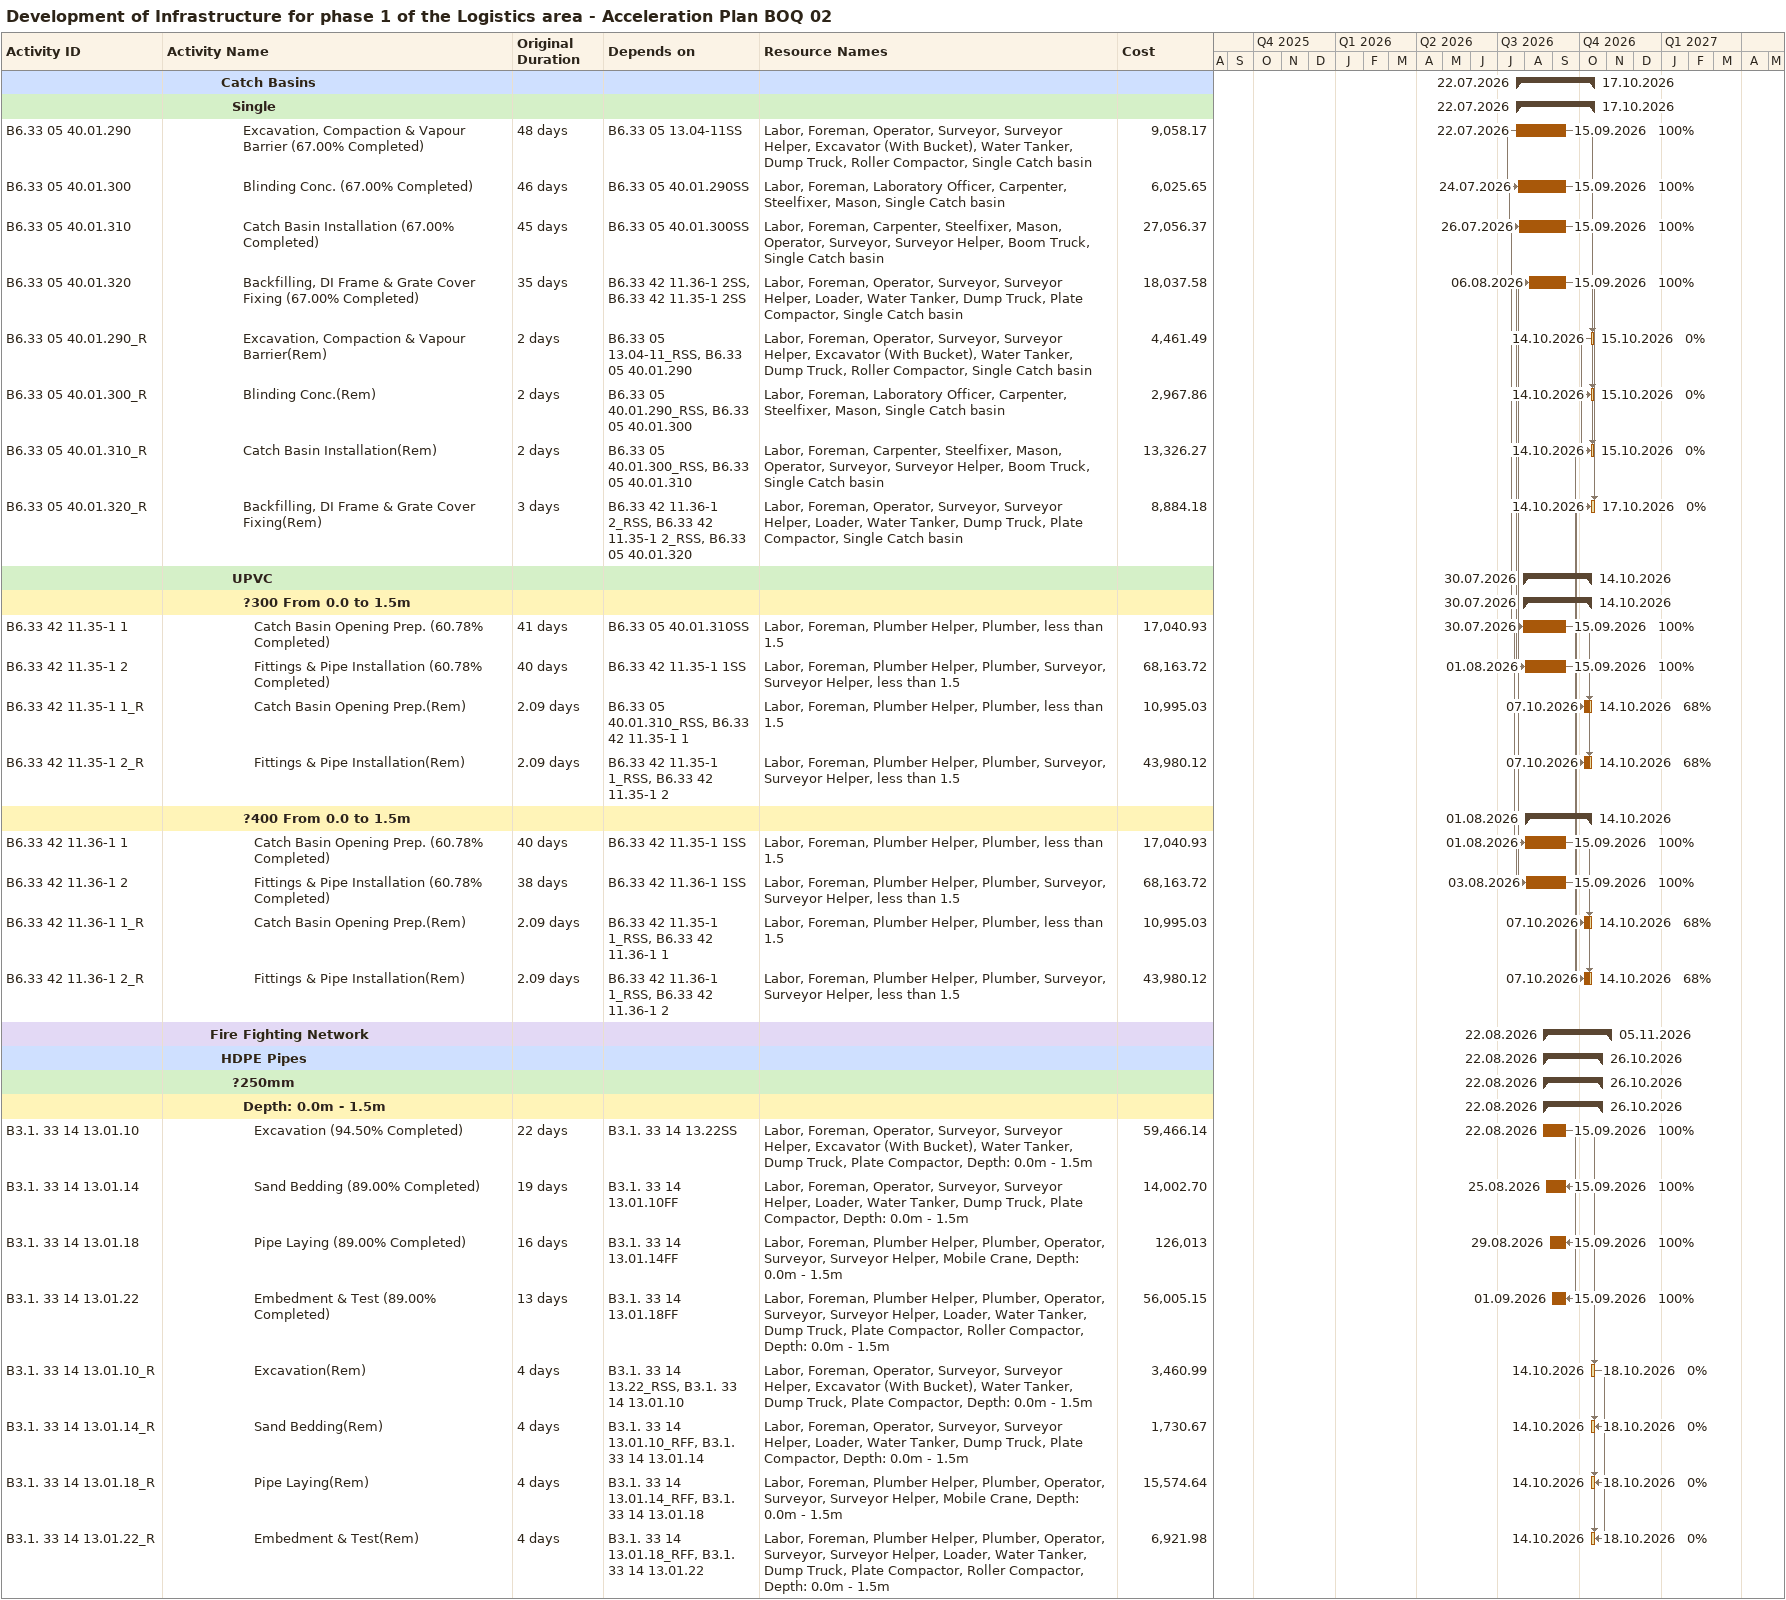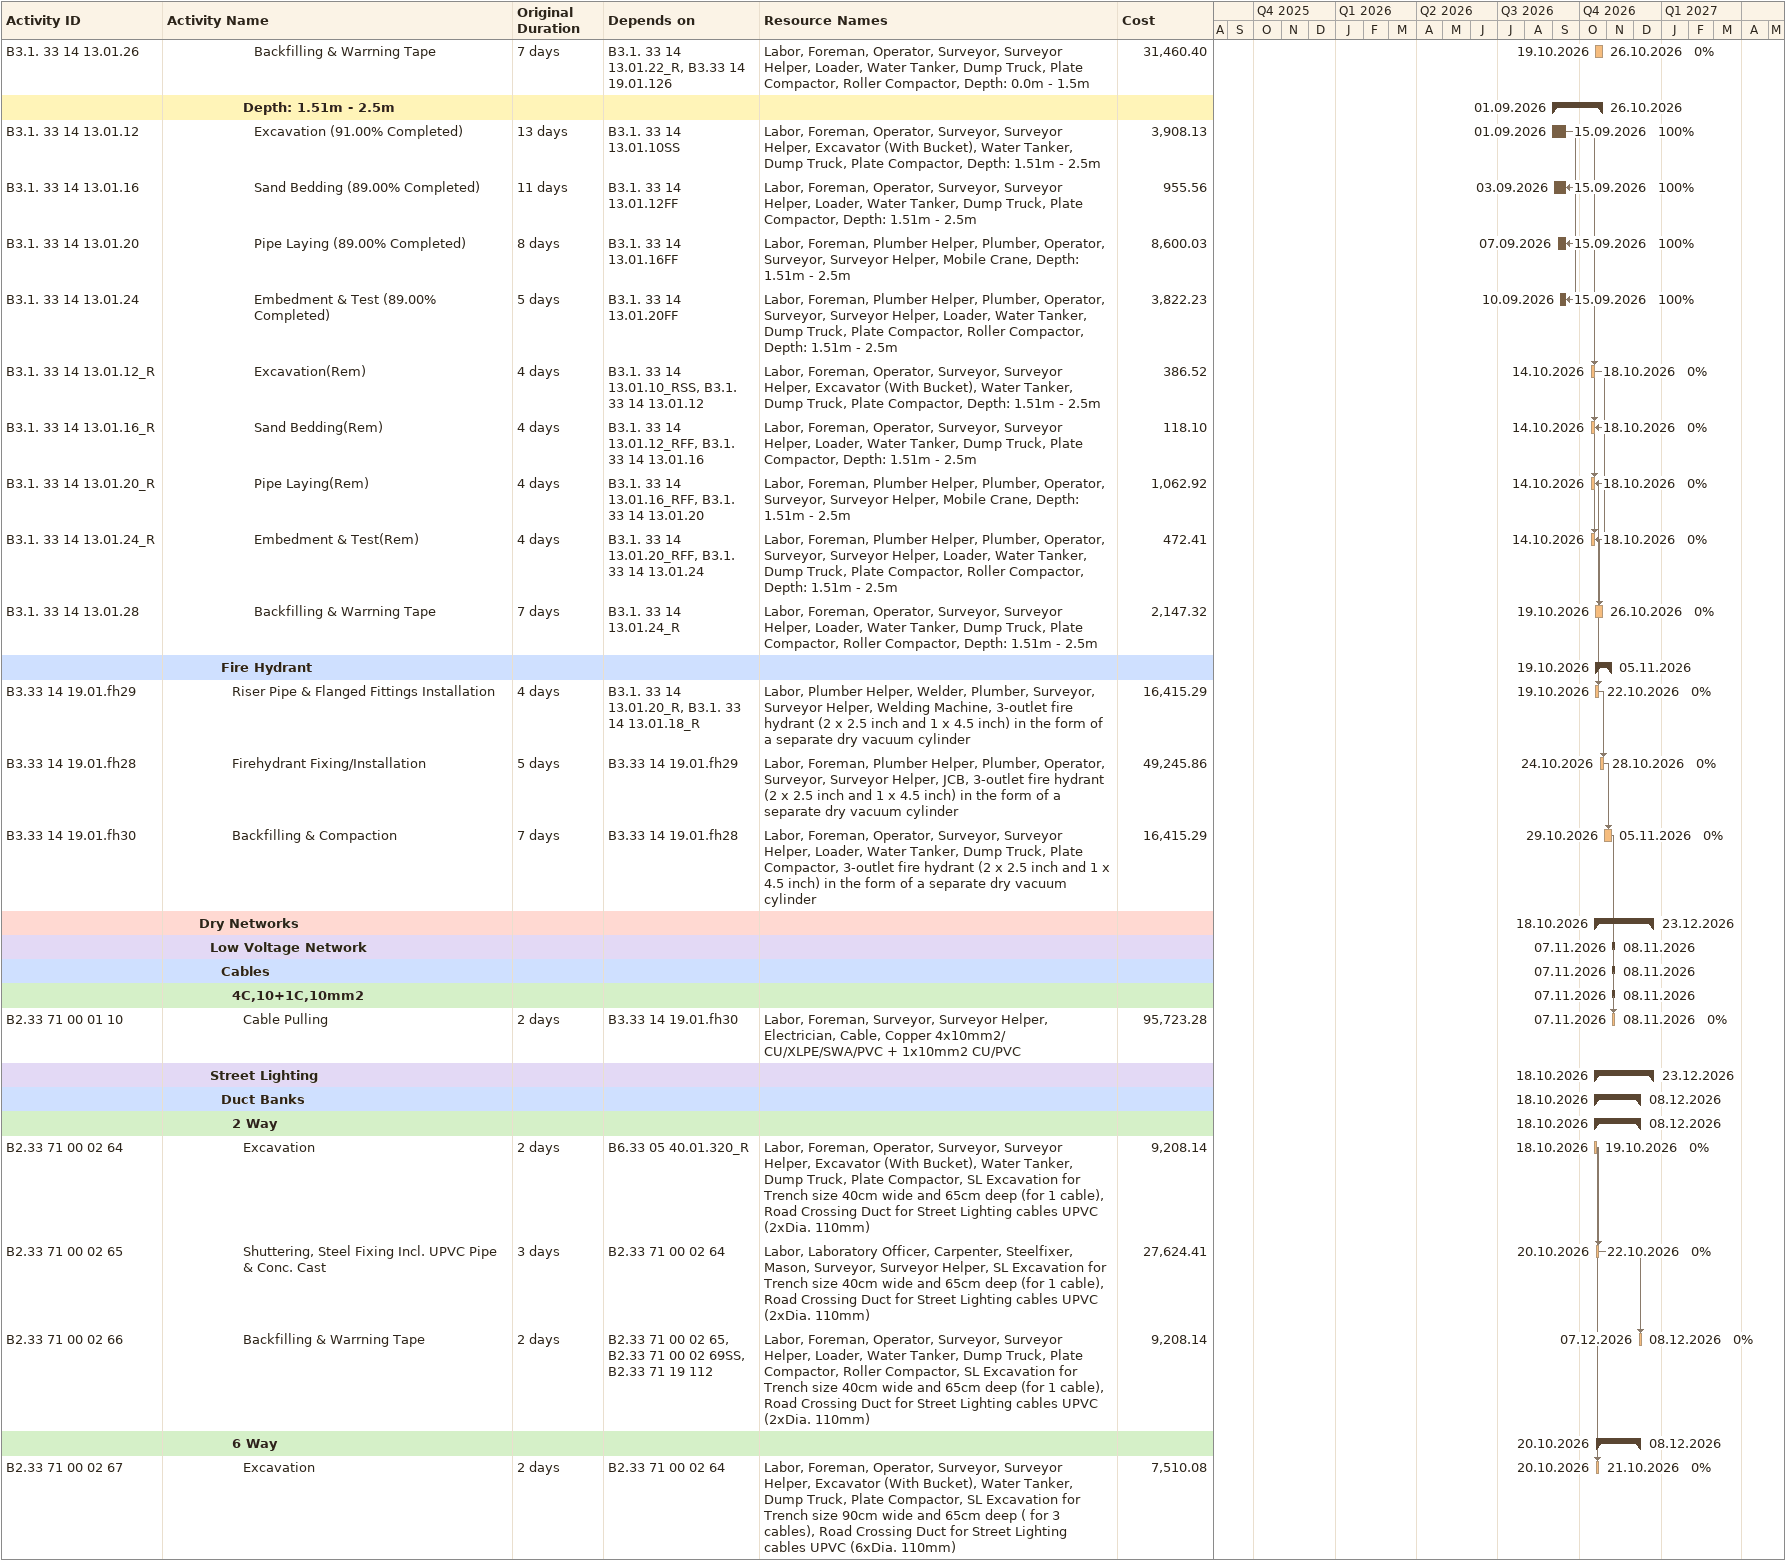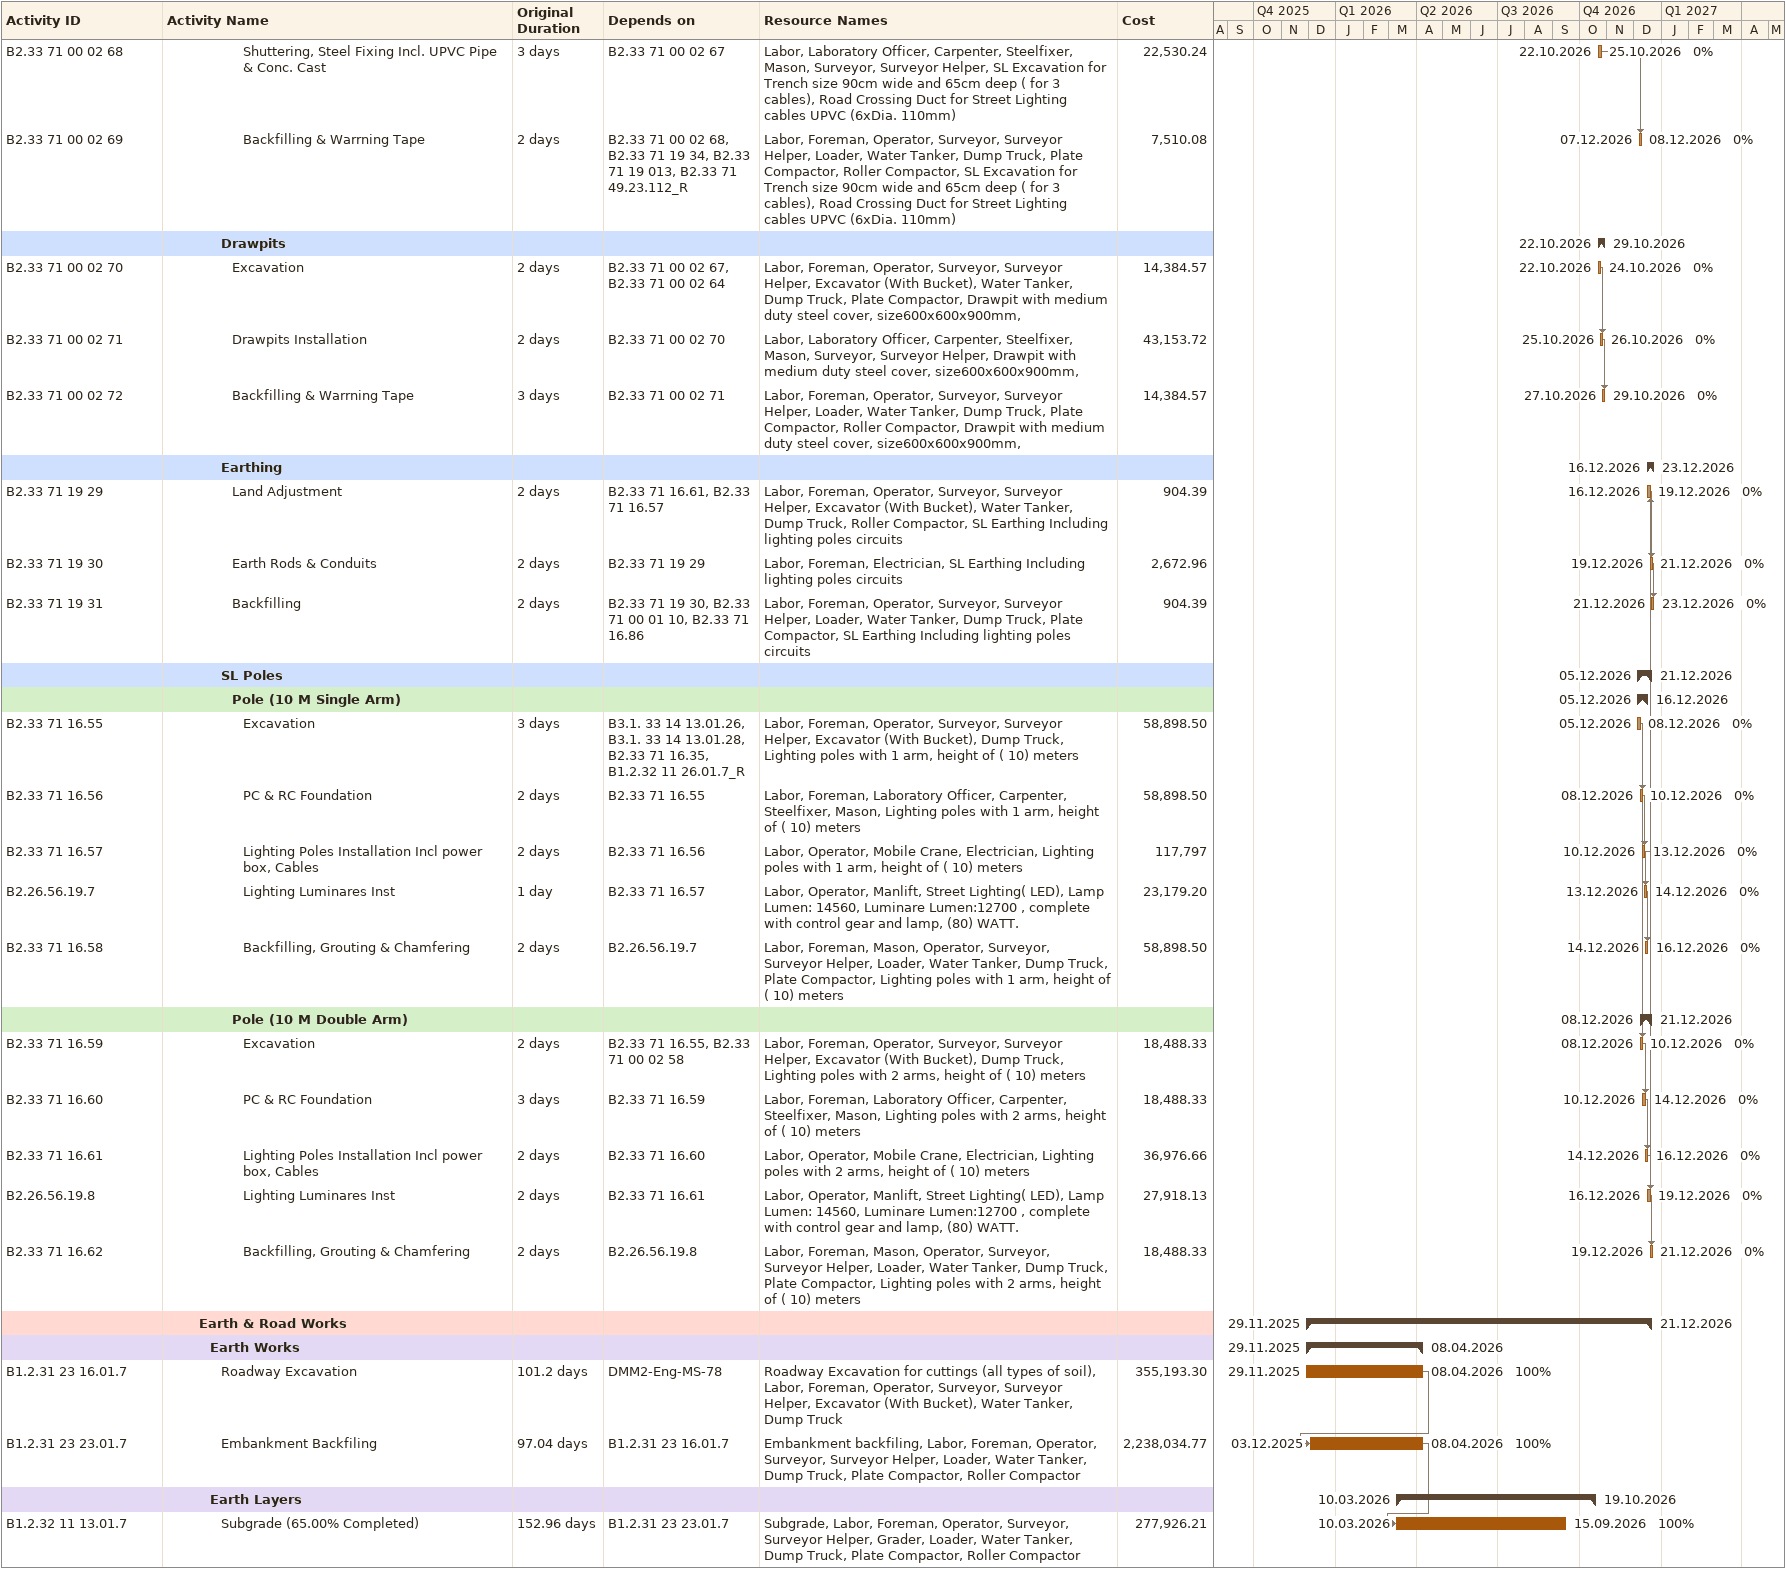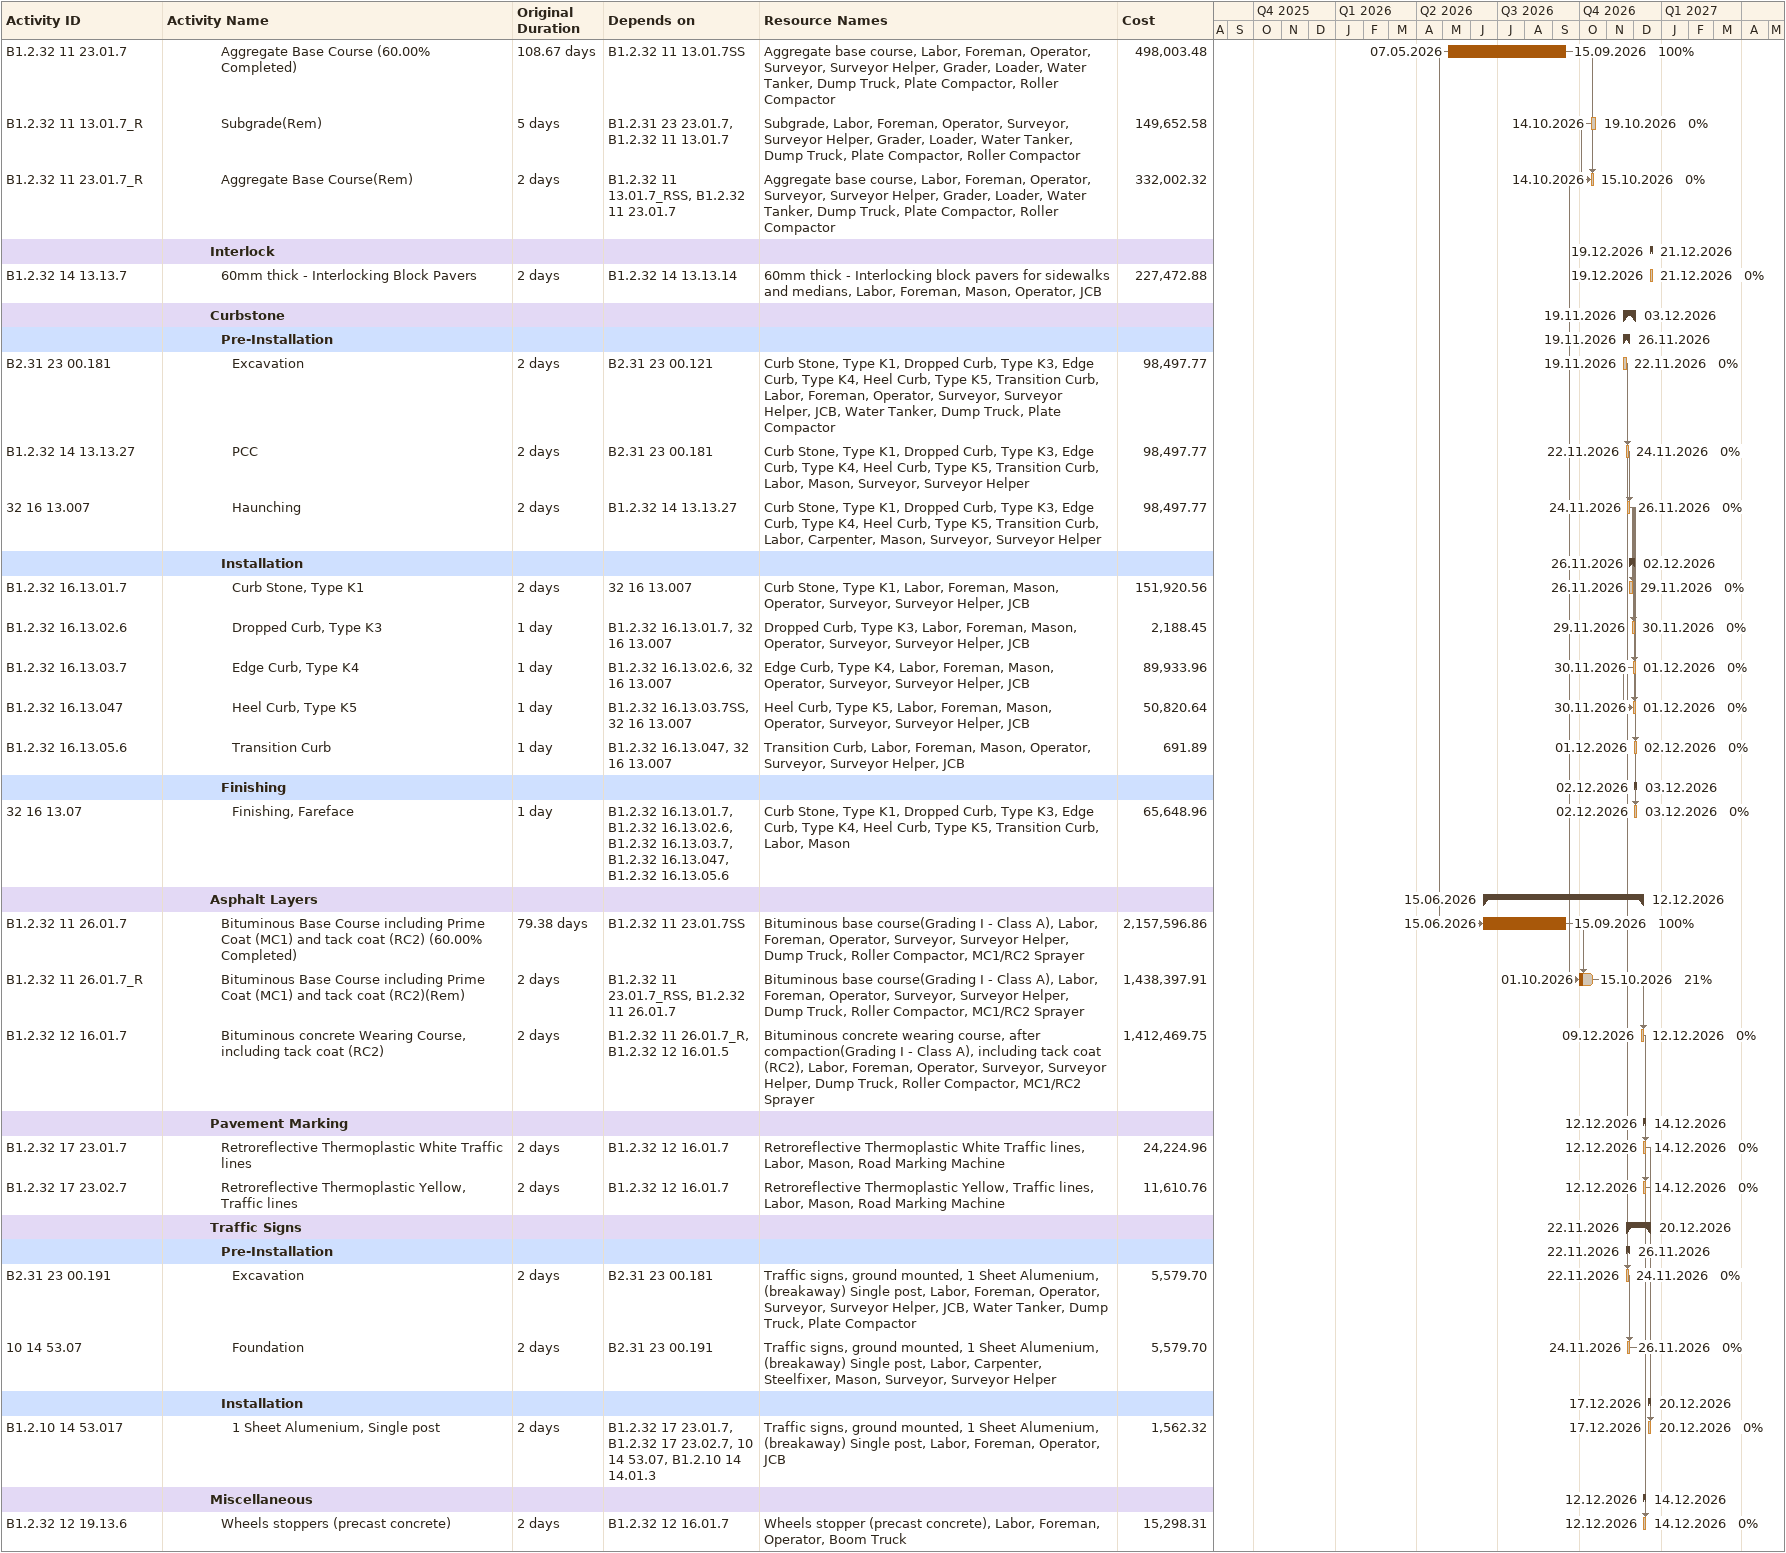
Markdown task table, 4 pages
Development of Infrastructure for phase 1 of the Logistics area - Acceleration Plan BOQ 02

| ID | Level | Task | Original duration | Start | Finish | Predecessors | Resources | % complete | Cost |
|---|---|---|---|---|---|---|---|---|---|
|  | 6 | **Catch Basins** |  | 2026-07-22 | 2026-10-17 |  |  |  |  |
|  | 7 | **Single** |  | 2026-07-22 | 2026-10-17 |  |  |  |  |
| B6.33 05 40.01.290 | 8 | Excavation, Compaction & Vapour Barrier (67.00% Completed) | 48d | 2026-07-22 | 2026-09-15 | B6.33 05 13.04-11SS | Labor, Foreman, Operator, Surveyor, Surveyor Helper, Excavator (With Bucket), Water Tanker, Dump Truck, Roller Compactor, Single Catch basin | 100 | 9058.17 |
| B6.33 05 40.01.300 | 8 | Blinding Conc. (67.00% Completed) | 46d | 2026-07-24 | 2026-09-15 | B6.33 05 40.01.290SS | Labor, Foreman, Laboratory Officer, Carpenter, Steelfixer, Mason, Single Catch basin | 100 | 6025.65 |
| B6.33 05 40.01.310 | 8 | Catch Basin Installation (67.00% Completed) | 45d | 2026-07-26 | 2026-09-15 | B6.33 05 40.01.300SS | Labor, Foreman, Carpenter, Steelfixer, Mason, Operator, Surveyor, Surveyor Helper, Boom Truck, Single Catch basin | 100 | 27056.37 |
| B6.33 05 40.01.320 | 8 | Backfilling, DI Frame & Grate Cover Fixing (67.00% Completed) | 35d | 2026-08-06 | 2026-09-15 | B6.33 42 11.36-1 2SS, B6.33 42 11.35-1 2SS | Labor, Foreman, Operator, Surveyor, Surveyor Helper, Loader, Water Tanker, Dump Truck, Plate Compactor, Single Catch basin | 100 | 18037.58 |
| B6.33 05 40.01.290_R | 8 | Excavation, Compaction & Vapour Barrier(Rem) | 2d | 2026-10-14 | 2026-10-15 | B6.33 05 13.04-11_RSS, B6.33 05 40.01.290 | Labor, Foreman, Operator, Surveyor, Surveyor Helper, Excavator (With Bucket), Water Tanker, Dump Truck, Roller Compactor, Single Catch basin | 0 | 4461.49 |
| B6.33 05 40.01.300_R | 8 | Blinding Conc.(Rem) | 2d | 2026-10-14 | 2026-10-15 | B6.33 05 40.01.290_RSS, B6.33 05 40.01.300 | Labor, Foreman, Laboratory Officer, Carpenter, Steelfixer, Mason, Single Catch basin | 0 | 2967.86 |
| B6.33 05 40.01.310_R | 8 | Catch Basin Installation(Rem) | 2d | 2026-10-14 | 2026-10-15 | B6.33 05 40.01.300_RSS, B6.33 05 40.01.310 | Labor, Foreman, Carpenter, Steelfixer, Mason, Operator, Surveyor, Surveyor Helper, Boom Truck, Single Catch basin | 0 | 13326.27 |
| B6.33 05 40.01.320_R | 8 | Backfilling, DI Frame & Grate Cover Fixing(Rem) | 3d | 2026-10-14 | 2026-10-17 | B6.33 42 11.36-1 2_RSS, B6.33 42 11.35-1 2_RSS, B6.33 05 40.01.320 | Labor, Foreman, Operator, Surveyor, Surveyor Helper, Loader, Water Tanker, Dump Truck, Plate Compactor, Single Catch basin | 0 | 8884.18 |
|  | 7 | **UPVC** |  | 2026-07-30 | 2026-10-14 |  |  |  |  |
|  | 8 | **?300 From 0.0 to 1.5m** |  | 2026-07-30 | 2026-10-14 |  |  |  |  |
| B6.33 42 11.35-1 1 | 9 | Catch Basin Opening Prep. (60.78% Completed) | 41d | 2026-07-30 | 2026-09-15 | B6.33 05 40.01.310SS | Labor, Foreman, Plumber Helper, Plumber, less than 1.5 | 100 | 17040.93 |
| B6.33 42 11.35-1 2 | 9 | Fittings & Pipe Installation (60.78% Completed) | 40d | 2026-08-01 | 2026-09-15 | B6.33 42 11.35-1 1SS | Labor, Foreman, Plumber Helper, Plumber, Surveyor, Surveyor Helper, less than 1.5 | 100 | 68163.72 |
| B6.33 42 11.35-1 1_R | 9 | Catch Basin Opening Prep.(Rem) | 2.09d | 2026-10-07 | 2026-10-14 | B6.33 05 40.01.310_RSS, B6.33 42 11.35-1 1 | Labor, Foreman, Plumber Helper, Plumber, less than 1.5 | 68 | 10995.03 |
| B6.33 42 11.35-1 2_R | 9 | Fittings & Pipe Installation(Rem) | 2.09d | 2026-10-07 | 2026-10-14 | B6.33 42 11.35-1 1_RSS, B6.33 42 11.35-1 2 | Labor, Foreman, Plumber Helper, Plumber, Surveyor, Surveyor Helper, less than 1.5 | 68 | 43980.12 |
|  | 8 | **?400 From 0.0 to 1.5m** |  | 2026-08-01 | 2026-10-14 |  |  |  |  |
| B6.33 42 11.36-1 1 | 9 | Catch Basin Opening Prep. (60.78% Completed) | 40d | 2026-08-01 | 2026-09-15 | B6.33 42 11.35-1 1SS | Labor, Foreman, Plumber Helper, Plumber, less than 1.5 | 100 | 17040.93 |
| B6.33 42 11.36-1 2 | 9 | Fittings & Pipe Installation (60.78% Completed) | 38d | 2026-08-03 | 2026-09-15 | B6.33 42 11.36-1 1SS | Labor, Foreman, Plumber Helper, Plumber, Surveyor, Surveyor Helper, less than 1.5 | 100 | 68163.72 |
| B6.33 42 11.36-1 1_R | 9 | Catch Basin Opening Prep.(Rem) | 2.09d | 2026-10-07 | 2026-10-14 | B6.33 42 11.35-1 1_RSS, B6.33 42 11.36-1 1 | Labor, Foreman, Plumber Helper, Plumber, less than 1.5 | 68 | 10995.03 |
| B6.33 42 11.36-1 2_R | 9 | Fittings & Pipe Installation(Rem) | 2.09d | 2026-10-07 | 2026-10-14 | B6.33 42 11.36-1 1_RSS, B6.33 42 11.36-1 2 | Labor, Foreman, Plumber Helper, Plumber, Surveyor, Surveyor Helper, less than 1.5 | 68 | 43980.12 |
|  | 5 | **Fire Fighting Network** |  | 2026-08-22 | 2026-11-05 |  |  |  |  |
|  | 6 | **HDPE Pipes** |  | 2026-08-22 | 2026-10-26 |  |  |  |  |
|  | 7 | **?250mm** |  | 2026-08-22 | 2026-10-26 |  |  |  |  |
|  | 8 | **Depth: 0.0m - 1.5m** |  | 2026-08-22 | 2026-10-26 |  |  |  |  |
| B3.1. 33 14 13.01.10 | 9 | Excavation (94.50% Completed) | 22d | 2026-08-22 | 2026-09-15 | B3.1. 33 14 13.22SS | Labor, Foreman, Operator, Surveyor, Surveyor Helper, Excavator (With Bucket), Water Tanker, Dump Truck, Plate Compactor, Depth: 0.0m - 1.5m | 100 | 59466.14 |
| B3.1. 33 14 13.01.14 | 9 | Sand Bedding (89.00% Completed) | 19d | 2026-08-25 | 2026-09-15 | B3.1. 33 14 13.01.10FF | Labor, Foreman, Operator, Surveyor, Surveyor Helper, Loader, Water Tanker, Dump Truck, Plate Compactor, Depth: 0.0m - 1.5m | 100 | 14002.70 |
| B3.1. 33 14 13.01.18 | 9 | Pipe Laying (89.00% Completed) | 16d | 2026-08-29 | 2026-09-15 | B3.1. 33 14 13.01.14FF | Labor, Foreman, Plumber Helper, Plumber, Operator, Surveyor, Surveyor Helper, Mobile Crane, Depth: 0.0m - 1.5m | 100 | 126013 |
| B3.1. 33 14 13.01.22 | 9 | Embedment & Test (89.00% Completed) | 13d | 2026-09-01 | 2026-09-15 | B3.1. 33 14 13.01.18FF | Labor, Foreman, Plumber Helper, Plumber, Operator, Surveyor, Surveyor Helper, Loader, Water Tanker, Dump Truck, Plate Compactor, Roller Compactor, Depth: 0.0m - 1.5m | 100 | 56005.15 |
| B3.1. 33 14 13.01.10_R | 9 | Excavation(Rem) | 4d | 2026-10-14 | 2026-10-18 | B3.1. 33 14 13.22_RSS, B3.1. 33 14 13.01.10 | Labor, Foreman, Operator, Surveyor, Surveyor Helper, Excavator (With Bucket), Water Tanker, Dump Truck, Plate Compactor, Depth: 0.0m - 1.5m | 0 | 3460.99 |
| B3.1. 33 14 13.01.14_R | 9 | Sand Bedding(Rem) | 4d | 2026-10-14 | 2026-10-18 | B3.1. 33 14 13.01.10_RFF, B3.1. 33 14 13.01.14 | Labor, Foreman, Operator, Surveyor, Surveyor Helper, Loader, Water Tanker, Dump Truck, Plate Compactor, Depth: 0.0m - 1.5m | 0 | 1730.67 |
| B3.1. 33 14 13.01.18_R | 9 | Pipe Laying(Rem) | 4d | 2026-10-14 | 2026-10-18 | B3.1. 33 14 13.01.14_RFF, B3.1. 33 14 13.01.18 | Labor, Foreman, Plumber Helper, Plumber, Operator, Surveyor, Surveyor Helper, Mobile Crane, Depth: 0.0m - 1.5m | 0 | 15574.64 |
| B3.1. 33 14 13.01.22_R | 9 | Embedment & Test(Rem) | 4d | 2026-10-14 | 2026-10-18 | B3.1. 33 14 13.01.18_RFF, B3.1. 33 14 13.01.22 | Labor, Foreman, Plumber Helper, Plumber, Operator, Surveyor, Surveyor Helper, Loader, Water Tanker, Dump Truck, Plate Compactor, Roller Compactor, Depth: 0.0m - 1.5m | 0 | 6921.98 |
| B3.1. 33 14 13.01.26 | 9 | Backfilling & Warrning Tape | 7d | 2026-10-19 | 2026-10-26 | B3.1. 33 14 13.01.22_R, B3.33 14 19.01.126 | Labor, Foreman, Operator, Surveyor, Surveyor Helper, Loader, Water Tanker, Dump Truck, Plate Compactor, Roller Compactor, Depth: 0.0m - 1.5m | 0 | 31460.40 |
|  | 8 | **Depth: 1.51m - 2.5m** |  | 2026-09-01 | 2026-10-26 |  |  |  |  |
| B3.1. 33 14 13.01.12 | 9 | Excavation (91.00% Completed) | 13d | 2026-09-01 | 2026-09-15 | B3.1. 33 14 13.01.10SS | Labor, Foreman, Operator, Surveyor, Surveyor Helper, Excavator (With Bucket), Water Tanker, Dump Truck, Plate Compactor, Depth: 1.51m - 2.5m | 100 | 3908.13 |
| B3.1. 33 14 13.01.16 | 9 | Sand Bedding (89.00% Completed) | 11d | 2026-09-03 | 2026-09-15 | B3.1. 33 14 13.01.12FF | Labor, Foreman, Operator, Surveyor, Surveyor Helper, Loader, Water Tanker, Dump Truck, Plate Compactor, Depth: 1.51m - 2.5m | 100 | 955.56 |
| B3.1. 33 14 13.01.20 | 9 | Pipe Laying (89.00% Completed) | 8d | 2026-09-07 | 2026-09-15 | B3.1. 33 14 13.01.16FF | Labor, Foreman, Plumber Helper, Plumber, Operator, Surveyor, Surveyor Helper, Mobile Crane, Depth: 1.51m - 2.5m | 100 | 8600.03 |
| B3.1. 33 14 13.01.24 | 9 | Embedment & Test (89.00% Completed) | 5d | 2026-09-10 | 2026-09-15 | B3.1. 33 14 13.01.20FF | Labor, Foreman, Plumber Helper, Plumber, Operator, Surveyor, Surveyor Helper, Loader, Water Tanker, Dump Truck, Plate Compactor, Roller Compactor, Depth: 1.51m - 2.5m | 100 | 3822.23 |
| B3.1. 33 14 13.01.12_R | 9 | Excavation(Rem) | 4d | 2026-10-14 | 2026-10-18 | B3.1. 33 14 13.01.10_RSS, B3.1. 33 14 13.01.12 | Labor, Foreman, Operator, Surveyor, Surveyor Helper, Excavator (With Bucket), Water Tanker, Dump Truck, Plate Compactor, Depth: 1.51m - 2.5m | 0 | 386.52 |
| B3.1. 33 14 13.01.16_R | 9 | Sand Bedding(Rem) | 4d | 2026-10-14 | 2026-10-18 | B3.1. 33 14 13.01.12_RFF, B3.1. 33 14 13.01.16 | Labor, Foreman, Operator, Surveyor, Surveyor Helper, Loader, Water Tanker, Dump Truck, Plate Compactor, Depth: 1.51m - 2.5m | 0 | 118.10 |
| B3.1. 33 14 13.01.20_R | 9 | Pipe Laying(Rem) | 4d | 2026-10-14 | 2026-10-18 | B3.1. 33 14 13.01.16_RFF, B3.1. 33 14 13.01.20 | Labor, Foreman, Plumber Helper, Plumber, Operator, Surveyor, Surveyor Helper, Mobile Crane, Depth: 1.51m - 2.5m | 0 | 1062.92 |
| B3.1. 33 14 13.01.24_R | 9 | Embedment & Test(Rem) | 4d | 2026-10-14 | 2026-10-18 | B3.1. 33 14 13.01.20_RFF, B3.1. 33 14 13.01.24 | Labor, Foreman, Plumber Helper, Plumber, Operator, Surveyor, Surveyor Helper, Loader, Water Tanker, Dump Truck, Plate Compactor, Roller Compactor, Depth: 1.51m - 2.5m | 0 | 472.41 |
| B3.1. 33 14 13.01.28 | 9 | Backfilling & Warrning Tape | 7d | 2026-10-19 | 2026-10-26 | B3.1. 33 14 13.01.24_R | Labor, Foreman, Operator, Surveyor, Surveyor Helper, Loader, Water Tanker, Dump Truck, Plate Compactor, Roller Compactor, Depth: 1.51m - 2.5m | 0 | 2147.32 |
|  | 6 | **Fire Hydrant** |  | 2026-10-19 | 2026-11-05 |  |  |  |  |
| B3.33 14 19.01.fh29 | 7 | Riser Pipe & Flanged Fittings Installation | 4d | 2026-10-19 | 2026-10-22 | B3.1. 33 14 13.01.20_R, B3.1. 33 14 13.01.18_R | Labor, Plumber Helper, Welder, Plumber, Surveyor, Surveyor Helper, Welding Machine, 3-outlet fire hydrant (2 x 2.5 inch and 1 x 4.5 inch) in the form of a separate dry vacuum cylinder | 0 | 16415.29 |
| B3.33 14 19.01.fh28 | 7 | Firehydrant Fixing/Installation | 5d | 2026-10-24 | 2026-10-28 | B3.33 14 19.01.fh29 | Labor, Foreman, Plumber Helper, Plumber, Operator, Surveyor, Surveyor Helper, JCB, 3-outlet fire hydrant (2 x 2.5 inch and 1 x 4.5 inch) in the form of a separate dry vacuum cylinder | 0 | 49245.86 |
| B3.33 14 19.01.fh30 | 7 | Backfilling & Compaction | 7d | 2026-10-29 | 2026-11-05 | B3.33 14 19.01.fh28 | Labor, Foreman, Operator, Surveyor, Surveyor Helper, Loader, Water Tanker, Dump Truck, Plate Compactor, 3-outlet fire hydrant (2 x 2.5 inch and 1 x 4.5 inch) in the form of a separate dry vacuum cylinder | 0 | 16415.29 |
|  | 4 | **Dry Networks** |  | 2026-10-18 | 2026-12-23 |  |  |  |  |
|  | 5 | **Low Voltage Network** |  | 2026-11-07 | 2026-11-08 |  |  |  |  |
|  | 6 | **Cables** |  | 2026-11-07 | 2026-11-08 |  |  |  |  |
|  | 7 | **4C,10+1C,10mm2** |  | 2026-11-07 | 2026-11-08 |  |  |  |  |
| B2.33 71 00 01 10 | 8 | Cable Pulling | 2d | 2026-11-07 | 2026-11-08 | B3.33 14 19.01.fh30 | Labor, Foreman, Surveyor, Surveyor Helper, Electrician, Cable, Copper 4x10mm2/ CU/XLPE/SWA/PVC + 1x10mm2 CU/PVC | 0 | 95723.28 |
|  | 5 | **Street Lighting** |  | 2026-10-18 | 2026-12-23 |  |  |  |  |
|  | 6 | **Duct Banks** |  | 2026-10-18 | 2026-12-08 |  |  |  |  |
|  | 7 | **2 Way** |  | 2026-10-18 | 2026-12-08 |  |  |  |  |
| B2.33 71 00 02 64 | 8 | Excavation | 2d | 2026-10-18 | 2026-10-19 | B6.33 05 40.01.320_R | Labor, Foreman, Operator, Surveyor, Surveyor Helper, Excavator (With Bucket), Water Tanker, Dump Truck, Plate Compactor, SL Excavation for Trench size 40cm wide and 65cm deep (for 1 cable), Road Crossing Duct for Street Lighting cables UPVC (2xDia. 110mm) | 0 | 9208.14 |
| B2.33 71 00 02 65 | 8 | Shuttering, Steel Fixing Incl. UPVC Pipe & Conc. Cast | 3d | 2026-10-20 | 2026-10-22 | B2.33 71 00 02 64 | Labor, Laboratory Officer, Carpenter, Steelfixer, Mason, Surveyor, Surveyor Helper, SL Excavation for Trench size 40cm wide and 65cm deep (for 1 cable), Road Crossing Duct for Street Lighting cables UPVC (2xDia. 110mm) | 0 | 27624.41 |
| B2.33 71 00 02 66 | 8 | Backfilling & Warrning Tape | 2d | 2026-12-07 | 2026-12-08 | B2.33 71 00 02 65, B2.33 71 00 02 69SS, B2.33 71 19 112 | Labor, Foreman, Operator, Surveyor, Surveyor Helper, Loader, Water Tanker, Dump Truck, Plate Compactor, Roller Compactor, SL Excavation for Trench size 40cm wide and 65cm deep (for 1 cable), Road Crossing Duct for Street Lighting cables UPVC (2xDia. 110mm) | 0 | 9208.14 |
|  | 7 | **6 Way** |  | 2026-10-20 | 2026-12-08 |  |  |  |  |
| B2.33 71 00 02 67 | 8 | Excavation | 2d | 2026-10-20 | 2026-10-21 | B2.33 71 00 02 64 | Labor, Foreman, Operator, Surveyor, Surveyor Helper, Excavator (With Bucket), Water Tanker, Dump Truck, Plate Compactor, SL Excavation for Trench size 90cm wide and 65cm deep ( for 3 cables), Road Crossing Duct for Street Lighting cables UPVC (6xDia. 110mm) | 0 | 7510.08 |
| B2.33 71 00 02 68 | 8 | Shuttering, Steel Fixing Incl. UPVC Pipe & Conc. Cast | 3d | 2026-10-22 | 2026-10-25 | B2.33 71 00 02 67 | Labor, Laboratory Officer, Carpenter, Steelfixer, Mason, Surveyor, Surveyor Helper, SL Excavation for Trench size 90cm wide and 65cm deep ( for 3 cables), Road Crossing Duct for Street Lighting cables UPVC (6xDia. 110mm) | 0 | 22530.24 |
| B2.33 71 00 02 69 | 8 | Backfilling & Warrning Tape | 2d | 2026-12-07 | 2026-12-08 | B2.33 71 00 02 68, B2.33 71 19 34, B2.33 71 19 013, B2.33 71 49.23.112_R | Labor, Foreman, Operator, Surveyor, Surveyor Helper, Loader, Water Tanker, Dump Truck, Plate Compactor, Roller Compactor, SL Excavation for Trench size 90cm wide and 65cm deep ( for 3 cables), Road Crossing Duct for Street Lighting cables UPVC (6xDia. 110mm) | 0 | 7510.08 |
|  | 6 | **Drawpits** |  | 2026-10-22 | 2026-10-29 |  |  |  |  |
| B2.33 71 00 02 70 | 7 | Excavation | 2d | 2026-10-22 | 2026-10-24 | B2.33 71 00 02 67, B2.33 71 00 02 64 | Labor, Foreman, Operator, Surveyor, Surveyor Helper, Excavator (With Bucket), Water Tanker, Dump Truck, Plate Compactor, Drawpit with medium duty steel cover, size600x600x900mm, | 0 | 14384.57 |
| B2.33 71 00 02 71 | 7 | Drawpits Installation | 2d | 2026-10-25 | 2026-10-26 | B2.33 71 00 02 70 | Labor, Laboratory Officer, Carpenter, Steelfixer, Mason, Surveyor, Surveyor Helper, Drawpit with medium duty steel cover, size600x600x900mm, | 0 | 43153.72 |
| B2.33 71 00 02 72 | 7 | Backfilling & Warrning Tape | 3d | 2026-10-27 | 2026-10-29 | B2.33 71 00 02 71 | Labor, Foreman, Operator, Surveyor, Surveyor Helper, Loader, Water Tanker, Dump Truck, Plate Compactor, Roller Compactor, Drawpit with medium duty steel cover, size600x600x900mm, | 0 | 14384.57 |
|  | 6 | **Earthing** |  | 2026-12-16 | 2026-12-23 |  |  |  |  |
| B2.33 71 19 29 | 7 | Land Adjustment | 2d | 2026-12-16 | 2026-12-19 | B2.33 71 16.61, B2.33 71 16.57 | Labor, Foreman, Operator, Surveyor, Surveyor Helper, Excavator (With Bucket), Water Tanker, Dump Truck, Roller Compactor, SL Earthing Including lighting poles circuits | 0 | 904.39 |
| B2.33 71 19 30 | 7 | Earth Rods & Conduits | 2d | 2026-12-19 | 2026-12-21 | B2.33 71 19 29 | Labor, Foreman, Electrician, SL Earthing Including lighting poles circuits | 0 | 2672.96 |
| B2.33 71 19 31 | 7 | Backfilling | 2d | 2026-12-21 | 2026-12-23 | B2.33 71 19 30, B2.33 71 00 01 10, B2.33 71 16.86 | Labor, Foreman, Operator, Surveyor, Surveyor Helper, Loader, Water Tanker, Dump Truck, Plate Compactor, SL Earthing Including lighting poles circuits | 0 | 904.39 |
|  | 6 | **SL Poles** |  | 2026-12-05 | 2026-12-21 |  |  |  |  |
|  | 7 | **Pole (10 M Single Arm)** |  | 2026-12-05 | 2026-12-16 |  |  |  |  |
| B2.33 71 16.55 | 8 | Excavation | 3d | 2026-12-05 | 2026-12-08 | B3.1. 33 14 13.01.26, B3.1. 33 14 13.01.28, B2.33 71 16.35, B1.2.32 11 26.01.7_R | Labor, Foreman, Operator, Surveyor, Surveyor Helper, Excavator (With Bucket), Dump Truck, Lighting poles with 1 arm, height of ( 10) meters | 0 | 58898.50 |
| B2.33 71 16.56 | 8 | PC & RC Foundation | 2d | 2026-12-08 | 2026-12-10 | B2.33 71 16.55 | Labor, Foreman, Laboratory Officer, Carpenter, Steelfixer, Mason, Lighting poles with 1 arm, height of ( 10) meters | 0 | 58898.50 |
| B2.33 71 16.57 | 8 | Lighting Poles Installation Incl power box, Cables | 2d | 2026-12-10 | 2026-12-13 | B2.33 71 16.56 | Labor, Operator, Mobile Crane, Electrician, Lighting poles with 1 arm, height of ( 10) meters | 0 | 117797 |
| B2.26.56.19.7 | 8 | Lighting Luminares Inst | 1d | 2026-12-13 | 2026-12-14 | B2.33 71 16.57 | Labor, Operator, Manlift, Street Lighting( LED), Lamp Lumen: 14560, Luminare Lumen:12700 , complete with control gear and lamp, (80) WATT. | 0 | 23179.20 |
| B2.33 71 16.58 | 8 | Backfilling, Grouting & Chamfering | 2d | 2026-12-14 | 2026-12-16 | B2.26.56.19.7 | Labor, Foreman, Mason, Operator, Surveyor, Surveyor Helper, Loader, Water Tanker, Dump Truck, Plate Compactor, Lighting poles with 1 arm, height of ( 10) meters | 0 | 58898.50 |
|  | 7 | **Pole (10 M Double Arm)** |  | 2026-12-08 | 2026-12-21 |  |  |  |  |
| B2.33 71 16.59 | 8 | Excavation | 2d | 2026-12-08 | 2026-12-10 | B2.33 71 16.55, B2.33 71 00 02 58 | Labor, Foreman, Operator, Surveyor, Surveyor Helper, Excavator (With Bucket), Dump Truck, Lighting poles with 2 arms, height of ( 10) meters | 0 | 18488.33 |
| B2.33 71 16.60 | 8 | PC & RC Foundation | 3d | 2026-12-10 | 2026-12-14 | B2.33 71 16.59 | Labor, Foreman, Laboratory Officer, Carpenter, Steelfixer, Mason, Lighting poles with 2 arms, height of ( 10) meters | 0 | 18488.33 |
| B2.33 71 16.61 | 8 | Lighting Poles Installation Incl power box, Cables | 2d | 2026-12-14 | 2026-12-16 | B2.33 71 16.60 | Labor, Operator, Mobile Crane, Electrician, Lighting poles with 2 arms, height of ( 10) meters | 0 | 36976.66 |
| B2.26.56.19.8 | 8 | Lighting Luminares Inst | 2d | 2026-12-16 | 2026-12-19 | B2.33 71 16.61 | Labor, Operator, Manlift, Street Lighting( LED), Lamp Lumen: 14560, Luminare Lumen:12700 , complete with control gear and lamp, (80) WATT. | 0 | 27918.13 |
| B2.33 71 16.62 | 8 | Backfilling, Grouting & Chamfering | 2d | 2026-12-19 | 2026-12-21 | B2.26.56.19.8 | Labor, Foreman, Mason, Operator, Surveyor, Surveyor Helper, Loader, Water Tanker, Dump Truck, Plate Compactor, Lighting poles with 2 arms, height of ( 10) meters | 0 | 18488.33 |
|  | 4 | **Earth & Road Works** |  | 2025-11-29 | 2026-12-21 |  |  |  |  |
|  | 5 | **Earth Works** |  | 2025-11-29 | 2026-04-08 |  |  |  |  |
| B1.2.31 23 16.01.7 | 6 | Roadway Excavation | 101.2d | 2025-11-29 | 2026-04-08 | DMM2-Eng-MS-78 | Roadway Excavation for cuttings (all types of soil), Labor, Foreman, Operator, Surveyor, Surveyor Helper, Excavator (With Bucket), Water Tanker, Dump Truck | 100 | 355193.30 |
| B1.2.31 23 23.01.7 | 6 | Embankment Backfiling | 97.04d | 2025-12-03 | 2026-04-08 | B1.2.31 23 16.01.7 | Embankment backfiling, Labor, Foreman, Operator, Surveyor, Surveyor Helper, Loader, Water Tanker, Dump Truck, Plate Compactor, Roller Compactor | 100 | 2238034.77 |
|  | 5 | **Earth Layers** |  | 2026-03-10 | 2026-10-19 |  |  |  |  |
| B1.2.32 11 13.01.7 | 6 | Subgrade (65.00% Completed) | 152.96d | 2026-03-10 | 2026-09-15 | B1.2.31 23 23.01.7 | Subgrade, Labor, Foreman, Operator, Surveyor, Surveyor Helper, Grader, Loader, Water Tanker, Dump Truck, Plate Compactor, Roller Compactor | 100 | 277926.21 |
| B1.2.32 11 23.01.7 | 6 | Aggregate Base Course (60.00% Completed) | 108.67d | 2026-05-07 | 2026-09-15 | B1.2.32 11 13.01.7SS | Aggregate base course, Labor, Foreman, Operator, Surveyor, Surveyor Helper, Grader, Loader, Water Tanker, Dump Truck, Plate Compactor, Roller Compactor | 100 | 498003.48 |
| B1.2.32 11 13.01.7_R | 6 | Subgrade(Rem) | 5d | 2026-10-14 | 2026-10-19 | B1.2.31 23 23.01.7, B1.2.32 11 13.01.7 | Subgrade, Labor, Foreman, Operator, Surveyor, Surveyor Helper, Grader, Loader, Water Tanker, Dump Truck, Plate Compactor, Roller Compactor | 0 | 149652.58 |
| B1.2.32 11 23.01.7_R | 6 | Aggregate Base Course(Rem) | 2d | 2026-10-14 | 2026-10-15 | B1.2.32 11 13.01.7_RSS, B1.2.32 11 23.01.7 | Aggregate base course, Labor, Foreman, Operator, Surveyor, Surveyor Helper, Grader, Loader, Water Tanker, Dump Truck, Plate Compactor, Roller Compactor | 0 | 332002.32 |
|  | 5 | **Interlock** |  | 2026-12-19 | 2026-12-21 |  |  |  |  |
| B1.2.32 14 13.13.7 | 6 | 60mm thick - Interlocking Block Pavers | 2d | 2026-12-19 | 2026-12-21 | B1.2.32 14 13.13.14 | 60mm thick - Interlocking block pavers for sidewalks and medians, Labor, Foreman, Mason, Operator, JCB | 0 | 227472.88 |
|  | 5 | **Curbstone** |  | 2026-11-19 | 2026-12-03 |  |  |  |  |
|  | 6 | **Pre-Installation** |  | 2026-11-19 | 2026-11-26 |  |  |  |  |
| B2.31 23 00.181 | 7 | Excavation | 2d | 2026-11-19 | 2026-11-22 | B2.31 23 00.121 | Curb Stone, Type K1, Dropped Curb, Type K3, Edge Curb, Type K4, Heel Curb, Type K5, Transition Curb, Labor, Foreman, Operator, Surveyor, Surveyor Helper, JCB, Water Tanker, Dump Truck, Plate Compactor | 0 | 98497.77 |
| B1.2.32 14 13.13.27 | 7 | PCC | 2d | 2026-11-22 | 2026-11-24 | B2.31 23 00.181 | Curb Stone, Type K1, Dropped Curb, Type K3, Edge Curb, Type K4, Heel Curb, Type K5, Transition Curb, Labor, Mason, Surveyor, Surveyor Helper | 0 | 98497.77 |
| 32 16 13.007 | 7 | Haunching | 2d | 2026-11-24 | 2026-11-26 | B1.2.32 14 13.13.27 | Curb Stone, Type K1, Dropped Curb, Type K3, Edge Curb, Type K4, Heel Curb, Type K5, Transition Curb, Labor, Carpenter, Mason, Surveyor, Surveyor Helper | 0 | 98497.77 |
|  | 6 | **Installation** |  | 2026-11-26 | 2026-12-02 |  |  |  |  |
| B1.2.32 16.13.01.7 | 7 | Curb Stone, Type K1 | 2d | 2026-11-26 | 2026-11-29 | 32 16 13.007 | Curb Stone, Type K1, Labor, Foreman, Mason, Operator, Surveyor, Surveyor Helper, JCB | 0 | 151920.56 |
| B1.2.32 16.13.02.6 | 7 | Dropped Curb, Type K3 | 1d | 2026-11-29 | 2026-11-30 | B1.2.32 16.13.01.7, 32 16 13.007 | Dropped Curb, Type K3, Labor, Foreman, Mason, Operator, Surveyor, Surveyor Helper, JCB | 0 | 2188.45 |
| B1.2.32 16.13.03.7 | 7 | Edge Curb, Type K4 | 1d | 2026-11-30 | 2026-12-01 | B1.2.32 16.13.02.6, 32 16 13.007 | Edge Curb, Type K4, Labor, Foreman, Mason, Operator, Surveyor, Surveyor Helper, JCB | 0 | 89933.96 |
| B1.2.32 16.13.047 | 7 | Heel Curb, Type K5 | 1d | 2026-11-30 | 2026-12-01 | B1.2.32 16.13.03.7SS, 32 16 13.007 | Heel Curb, Type K5, Labor, Foreman, Mason, Operator, Surveyor, Surveyor Helper, JCB | 0 | 50820.64 |
| B1.2.32 16.13.05.6 | 7 | Transition Curb | 1d | 2026-12-01 | 2026-12-02 | B1.2.32 16.13.047, 32 16 13.007 | Transition Curb, Labor, Foreman, Mason, Operator, Surveyor, Surveyor Helper, JCB | 0 | 691.89 |
|  | 6 | **Finishing** |  | 2026-12-02 | 2026-12-03 |  |  |  |  |
| 32 16 13.07 | 7 | Finishing, Fareface | 1d | 2026-12-02 | 2026-12-03 | B1.2.32 16.13.01.7, B1.2.32 16.13.02.6, B1.2.32 16.13.03.7, B1.2.32 16.13.047, B1.2.32 16.13.05.6 | Curb Stone, Type K1, Dropped Curb, Type K3, Edge Curb, Type K4, Heel Curb, Type K5, Transition Curb, Labor, Mason | 0 | 65648.96 |
|  | 5 | **Asphalt Layers** |  | 2026-06-15 | 2026-12-12 |  |  |  |  |
| B1.2.32 11 26.01.7 | 6 | Bituminous Base Course including Prime Coat (MC1) and tack coat (RC2) (60.00% Completed) | 79.38d | 2026-06-15 | 2026-09-15 | B1.2.32 11 23.01.7SS | Bituminous base course(Grading I - Class A), Labor, Foreman, Operator, Surveyor, Surveyor Helper, Dump Truck, Roller Compactor, MC1/RC2 Sprayer | 100 | 2157596.86 |
| B1.2.32 11 26.01.7_R | 6 | Bituminous Base Course including Prime Coat (MC1) and tack coat (RC2)(Rem) | 2d | 2026-10-01 | 2026-10-15 | B1.2.32 11 23.01.7_RSS, B1.2.32 11 26.01.7 | Bituminous base course(Grading I - Class A), Labor, Foreman, Operator, Surveyor, Surveyor Helper, Dump Truck, Roller Compactor, MC1/RC2 Sprayer | 21 | 1438397.91 |
| B1.2.32 12 16.01.7 | 6 | Bituminous concrete Wearing Course, including tack coat (RC2) | 2d | 2026-12-09 | 2026-12-12 | B1.2.32 11 26.01.7_R, B1.2.32 12 16.01.5 | Bituminous concrete wearing course, after compaction(Grading I - Class A), including tack coat (RC2), Labor, Foreman, Operator, Surveyor, Surveyor Helper, Dump Truck, Roller Compactor, MC1/RC2 Sprayer | 0 | 1412469.75 |
|  | 5 | **Pavement Marking** |  | 2026-12-12 | 2026-12-14 |  |  |  |  |
| B1.2.32 17 23.01.7 | 6 | Retroreflective Thermoplastic White Traffic lines | 2d | 2026-12-12 | 2026-12-14 | B1.2.32 12 16.01.7 | Retroreflective Thermoplastic White Traffic lines, Labor, Mason, Road Marking Machine | 0 | 24224.96 |
| B1.2.32 17 23.02.7 | 6 | Retroreflective Thermoplastic Yellow, Traffic lines | 2d | 2026-12-12 | 2026-12-14 | B1.2.32 12 16.01.7 | Retroreflective Thermoplastic Yellow, Traffic lines, Labor, Mason, Road Marking Machine | 0 | 11610.76 |
|  | 5 | **Traffic Signs** |  | 2026-11-22 | 2026-12-20 |  |  |  |  |
|  | 6 | **Pre-Installation** |  | 2026-11-22 | 2026-11-26 |  |  |  |  |
| B2.31 23 00.191 | 7 | Excavation | 2d | 2026-11-22 | 2026-11-24 | B2.31 23 00.181 | Traffic signs, ground mounted, 1 Sheet Alumenium, (breakaway) Single post, Labor, Foreman, Operator, Surveyor, Surveyor Helper, JCB, Water Tanker, Dump Truck, Plate Compactor | 0 | 5579.70 |
| 10 14 53.07 | 7 | Foundation | 2d | 2026-11-24 | 2026-11-26 | B2.31 23 00.191 | Traffic signs, ground mounted, 1 Sheet Alumenium, (breakaway) Single post, Labor, Carpenter, Steelfixer, Mason, Surveyor, Surveyor Helper | 0 | 5579.70 |
|  | 6 | **Installation** |  | 2026-12-17 | 2026-12-20 |  |  |  |  |
| B1.2.10 14 53.017 | 7 | 1 Sheet Alumenium, Single post | 2d | 2026-12-17 | 2026-12-20 | B1.2.32 17 23.01.7, B1.2.32 17 23.02.7, 10 14 53.07, B1.2.10 14 14.01.3 | Traffic signs, ground mounted, 1 Sheet Alumenium, (breakaway) Single post, Labor, Foreman, Operator, JCB | 0 | 1562.32 |
|  | 5 | **Miscellaneous** |  | 2026-12-12 | 2026-12-14 |  |  |  |  |
| B1.2.32 12 19.13.6 | 6 | Wheels stoppers (precast concrete) | 2d | 2026-12-12 | 2026-12-14 | B1.2.32 12 16.01.7 | Wheels stopper (precast concrete), Labor, Foreman, Operator, Boom Truck | 0 | 15298.31 |
